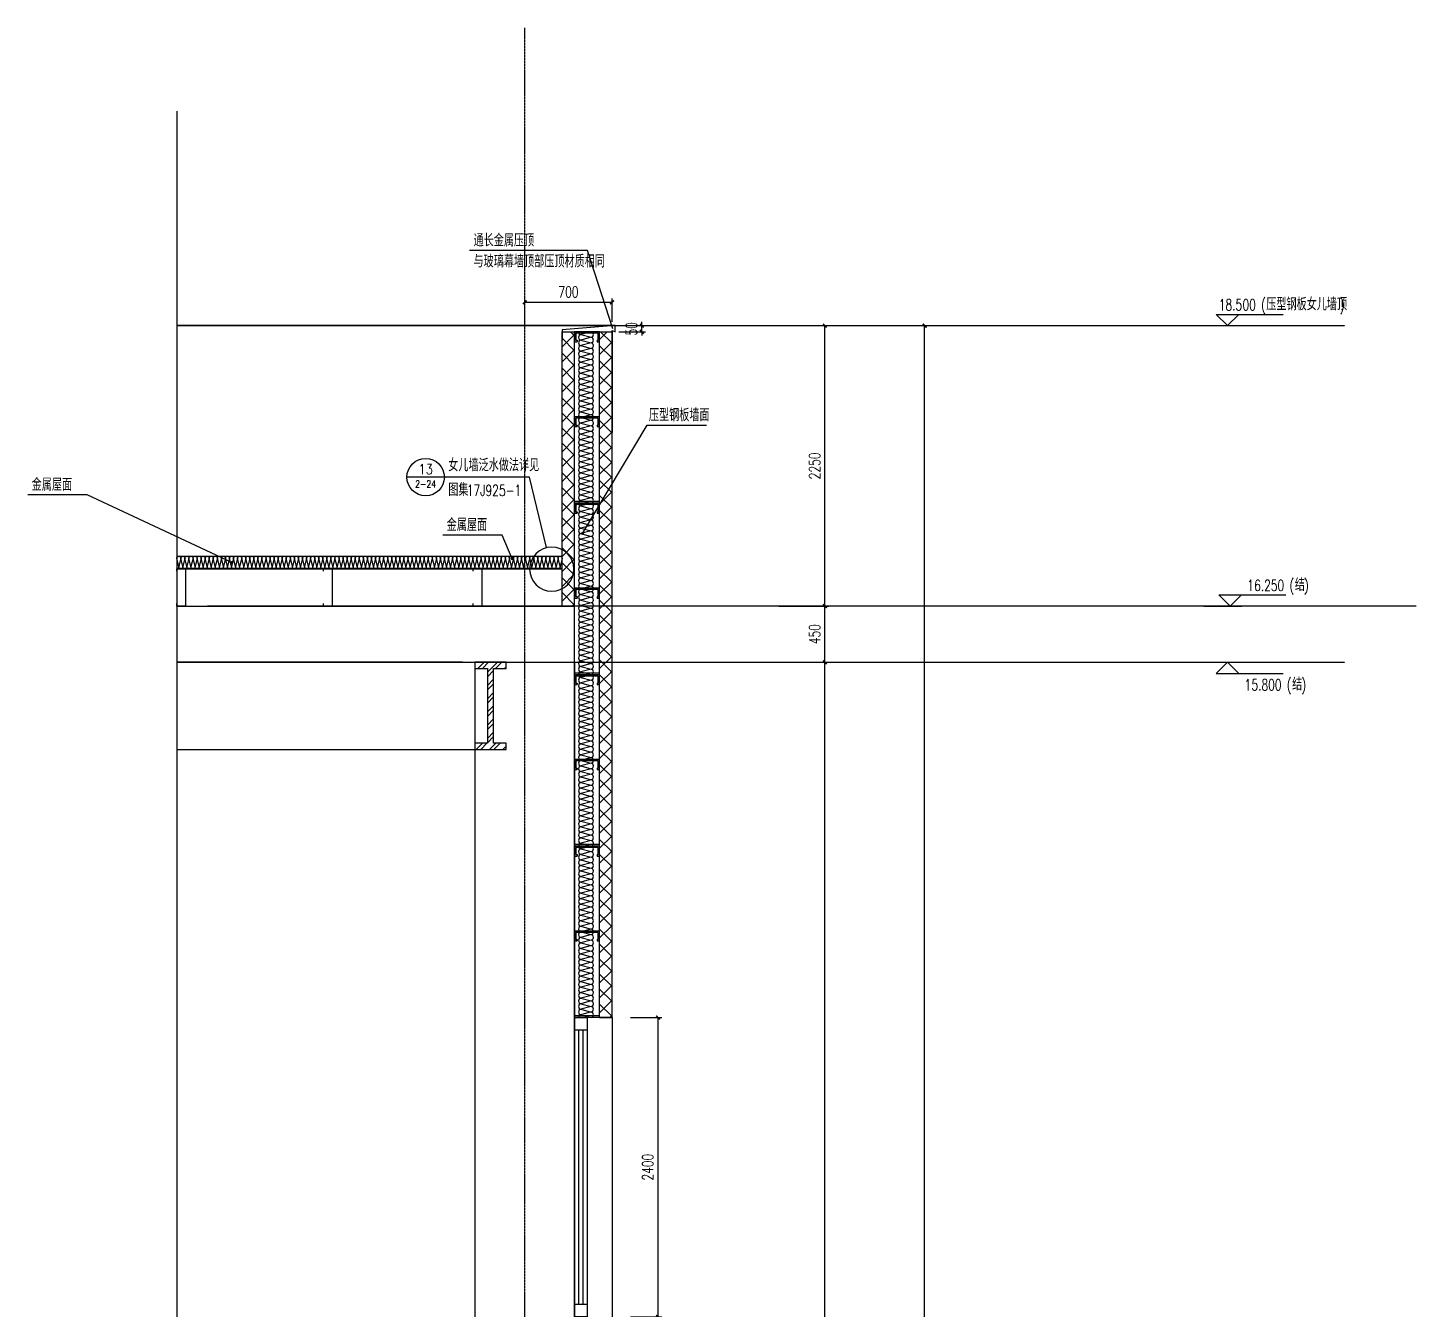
# Model space of a CAD drawing. Extents: x -1899985 to 1774885, y 556286 to 2175695.
# Drawn here: x -463080 to -451946, y 578868 to 589146 of the extents above; entities that cross this region are included whole.
import ezdxf
from ezdxf.enums import TextEntityAlignment as Align

# ---------------------------------------------------------------- set-up
doc = ezdxf.new("R2010")
doc.units = 0
doc.header["$LTSCALE"] = 10
doc.header["$MEASUREMENT"] = 0
doc.linetypes.add('20剖面图$0$__DASH', pattern=[0.35, 0.25, -0.1])
doc.linetypes.add('20剖面图$0$DOTE', pattern=[2.42, 2, -0.2, 0.02, -0.2])
doc.layers.get('Defpoints').update_dxf_attribs({"color": 210})
for name, color, linetype in [('20剖面图$0$A-AXIS-D', 1, 'Continuous'), ('20剖面图$0$A-AXIS-DOTE', 14, '20剖面图$0$DOTE'), ('20剖面图$0$A-AXIS-DP', 126, 'Continuous'), ('20剖面图$0$A-AXIS-SYMB', 3, 'Continuous'), ('20剖面图$0$A-HATCH-2', 251, 'Continuous'), ('20剖面图$0$A-LIN-V', 9, 'Continuous'), ('20剖面图$0$A-WINDOW', 140, 'Continuous'), ('20剖面图$0$AS-COLN', 6, 'Continuous'), ('20剖面图$0$AS-WALL', 40, 'Continuous'), ('20剖面图$0$COLUMN', 9, 'Continuous'), ('20剖面图$0$DIM_ELEV', 3, 'Continuous'), ('20剖面图$0$DIM_SYMB', 3, 'Continuous'), ('20剖面图$0$PUB_HATCH', 8, 'Continuous'), ('20剖面图$0$PUB_TEXT', 7, 'Continuous'), ('20剖面图$0$建-墙-填充', 8, 'Continuous'), ('20剖面图$0$建-柱-钢', 9, 'Continuous'), ('A-AXIS-DP', 126, 'Continuous'), ('A-LIN-V', 9, 'Continuous'), ('DIM_SYMB', 3, 'Continuous'), ('PUB_TEXT', 7, 'Continuous')]:
    doc.layers.add(name, color=color, linetype=linetype)
doc.styles.add('20剖面图$0$_TCH_DIM', font='SIMPLEX', dxfattribs={"bigfont": 'GBCBIG'})
doc.styles.add('20剖面图$0$_TCH_DIM_T3', font='SIMPLEX', dxfattribs={"width": 0.705882, "bigfont": 'GBCBIG'})
doc.styles.add('_TCH_DIM', font='SIMPLEX', dxfattribs={"bigfont": 'GBCBIG'})
doc.styles.add('_TCH_DIM_T3', font='SIMPLEX', dxfattribs={"width": 0.705882, "bigfont": 'GBCBIG'})
doc.dimstyles.new('20剖面图$0$_TCH_ARCH&&30', dxfattribs={"dimtxt": 89.25, "dimasz": 30, "dimexe": 30, "dimexo": 30, "dimgap": 37.875, "dimtad": 1, "dimdec": 0, "dimzin": 0, "dimdsep": 46, "dimtxsty": '20剖面图$0$_TCH_DIM_T3', "dimblk": '20剖面图$0$_ArchTick', "dimcen": 0.09, "dimclrt": 7, "dimazin": 2, "dimtfac": 1, "dimtdec": 0, "dimtix": 1, "dimtmove": 2, "dimatfit": 3, "dimfxl": 1, "dimtolj": 1, "dimtzin": 0, "dimarcsym": 0})
doc.dimstyles.new('_TCH_ARCH&&30', dxfattribs={"dimtxt": 89.25, "dimasz": 30, "dimexe": 30, "dimexo": 30, "dimgap": 37.875, "dimtad": 1, "dimdec": 0, "dimzin": 0, "dimdsep": 46, "dimtxsty": '_TCH_DIM_T3', "dimblk": 'ARCHTICK', "dimcen": 0.09, "dimclrt": 7, "dimazin": 2, "dimtfac": 1, "dimtdec": 0, "dimtix": 1, "dimtmove": 2, "dimatfit": 3, "dimfxl": 1, "dimtolj": 1, "dimtzin": 0, "dimarcsym": 0})
pattern_1 = [(45, (60, 0), (-60.000061, 60.000061), []), (135, (60, 0), (-60.000061, -60.000061), [])]

# ---------------------------------------------------------------- blocks, each defined once
blk = doc.blocks.new('20剖面图$0$_ArchTick')
at = {"color": 0, "linetype": 'ByBlock', "const_width": 0.4}
blk.add_lwpolyline([(-0.5, -0.5), (0.5, 0.5)], dxfattribs=at)
blk = doc.blocks.new('*D425')
at = {"layer": '20剖面图$0$A-AXIS-D', "color": 0, "lineweight": -2, "transparency": 16777216}
for p, q in [((-456258, 586757), (-455858, 586757)), ((-455888, 567957), (-455888, 586757)), ((-456258, 567957), (-455858, 567957))]:
    blk.add_line(p, q, dxfattribs=at)
at = {"layer": 'Defpoints', "color": 0, "transparency": 16777216}
for p in [(-456288, 586757), (-455888, 586757), (-456288, 567957)]:
    blk.add_point(p, dxfattribs=at)
at = {"layer": '20剖面图$0$A-AXIS-D', "color": 0, "lineweight": -2, "transparency": 16777216, "xscale": 30, "yscale": 30, "zscale": 30}
for p, rotation in [((-455888, 586757), 90), ((-455888, 567957), 270)]:
    blk.add_blockref('20剖面图$0$_ArchTick', p, dxfattribs=dict(at, rotation=rotation))
at = {"layer": '20剖面图$0$A-AXIS-D', "color": 7, "transparency": 16777216, "insert": (-455970, 577357), "char_height": 89.2, "attachment_point": 5, "rotation": 90, "style": '20剖面图$0$_TCH_DIM_T3'}
blk.add_mtext('\\A1;18800', dxfattribs=at)
blk = doc.blocks.new('*D427')
at = {"layer": '20剖面图$0$A-AXIS-D', "color": 0, "lineweight": -2, "transparency": 16777216}
for p, q in [((-457058, 584057), (-456658, 584057)), ((-456688, 568257), (-456688, 584057)), ((-457058, 568257), (-456658, 568257))]:
    blk.add_line(p, q, dxfattribs=at)
at = {"layer": 'Defpoints', "color": 0, "transparency": 16777216}
for p in [(-457088, 584057), (-456688, 584057), (-457088, 568257)]:
    blk.add_point(p, dxfattribs=at)
at = {"layer": '20剖面图$0$A-AXIS-D', "color": 0, "lineweight": -2, "transparency": 16777216, "xscale": 30, "yscale": 30, "zscale": 30}
for p, rotation in [((-456688, 584057), 90), ((-456688, 568257), 270)]:
    blk.add_blockref('20剖面图$0$_ArchTick', p, dxfattribs=dict(at, rotation=rotation))
at = {"layer": '20剖面图$0$A-AXIS-D', "color": 7, "transparency": 16777216, "insert": (-456770, 576157), "char_height": 89.2, "attachment_point": 5, "rotation": 90, "style": '20剖面图$0$_TCH_DIM_T3'}
blk.add_mtext('\\A1;15800', dxfattribs=at)
blk = doc.blocks.new('*D428')
at = {"layer": '20剖面图$0$A-AXIS-D', "color": 0, "lineweight": -2, "transparency": 16777216}
for p, q in [((-457058, 584507), (-456658, 584507)), ((-456688, 584057), (-456688, 584507)), ((-457058, 584057), (-456658, 584057))]:
    blk.add_line(p, q, dxfattribs=at)
at = {"layer": 'Defpoints', "color": 0, "transparency": 16777216}
for p in [(-457088, 584507), (-456688, 584507), (-457088, 584057)]:
    blk.add_point(p, dxfattribs=at)
at = {"layer": '20剖面图$0$A-AXIS-D', "color": 0, "lineweight": -2, "transparency": 16777216, "xscale": 30, "yscale": 30, "zscale": 30}
for p, rotation in [((-456688, 584507), 90), ((-456688, 584057), 270)]:
    blk.add_blockref('20剖面图$0$_ArchTick', p, dxfattribs=dict(at, rotation=rotation))
at = {"layer": '20剖面图$0$A-AXIS-D', "color": 7, "transparency": 16777216, "insert": (-456770, 584282), "char_height": 89.2, "attachment_point": 5, "rotation": 90, "style": '20剖面图$0$_TCH_DIM_T3'}
blk.add_mtext('\\A1;450', dxfattribs=at)
blk = doc.blocks.new('*D429')
at = {"layer": '20剖面图$0$A-AXIS-D', "color": 0, "lineweight": -2, "transparency": 16777216}
for p, q in [((-457058, 586757), (-456658, 586757)), ((-456688, 584507), (-456688, 586757)), ((-457058, 584507), (-456658, 584507))]:
    blk.add_line(p, q, dxfattribs=at)
at = {"layer": 'Defpoints', "color": 0, "transparency": 16777216}
for p in [(-457088, 586757), (-456688, 586757), (-457088, 584507)]:
    blk.add_point(p, dxfattribs=at)
at = {"layer": '20剖面图$0$A-AXIS-D', "color": 0, "lineweight": -2, "transparency": 16777216, "xscale": 30, "yscale": 30, "zscale": 30}
for p, rotation in [((-456688, 586757), 90), ((-456688, 584507), 270)]:
    blk.add_blockref('20剖面图$0$_ArchTick', p, dxfattribs=dict(at, rotation=rotation))
at = {"layer": '20剖面图$0$A-AXIS-D', "color": 7, "transparency": 16777216, "insert": (-456770, 585632), "char_height": 89.2, "attachment_point": 5, "rotation": 90, "style": '20剖面图$0$_TCH_DIM_T3'}
blk.add_mtext('\\A1;2250', dxfattribs=at)
blk = doc.blocks.new('*D430')
at = {"layer": '20剖面图$0$A-AXIS-DP', "color": 0, "lineweight": -2, "transparency": 16777216}
for p, q in [((-458248, 581207), (-457996, 581207)), ((-458026, 578807), (-458026, 581207)), ((-458248, 578807), (-457996, 578807))]:
    blk.add_line(p, q, dxfattribs=at)
at = {"layer": 'Defpoints', "color": 0, "transparency": 16777216}
for p in [(-458278, 581207), (-458026, 581207), (-458278, 578807)]:
    blk.add_point(p, dxfattribs=at)
at = {"layer": '20剖面图$0$A-AXIS-DP', "color": 0, "lineweight": -2, "transparency": 16777216, "xscale": 30, "yscale": 30, "zscale": 30}
for p, rotation in [((-458026, 581207), 90), ((-458026, 578807), 270)]:
    blk.add_blockref('20剖面图$0$_ArchTick', p, dxfattribs=dict(at, rotation=rotation))
at = {"layer": '20剖面图$0$A-AXIS-DP', "color": 7, "transparency": 16777216, "insert": (-458109, 580007), "char_height": 89.2, "attachment_point": 5, "rotation": 90, "style": '20剖面图$0$_TCH_DIM_T3'}
blk.add_mtext('\\A1;2400', dxfattribs=at)
blk = doc.blocks.new('*D433')
at = {"layer": '20剖面图$0$A-AXIS-DP', "color": 0, "lineweight": -2, "transparency": 16777216}
for p, q in [((-459095, 586787), (-459095, 586974)), ((-459095, 586944), (-458395, 586944)), ((-458395, 586787), (-458395, 586974))]:
    blk.add_line(p, q, dxfattribs=at)
at = {"layer": 'Defpoints', "color": 0, "transparency": 16777216}
for p in [(-458395, 586944), (-459095, 586757), (-458395, 586757)]:
    blk.add_point(p, dxfattribs=at)
at = {"layer": '20剖面图$0$A-AXIS-DP', "color": 0, "lineweight": -2, "transparency": 16777216, "xscale": 30, "yscale": 30, "zscale": 30, "rotation": 180}
blk.add_blockref('20剖面图$0$_ArchTick', (-459095, 586944), dxfattribs=at)
at = {"layer": '20剖面图$0$A-AXIS-DP', "color": 0, "lineweight": -2, "transparency": 16777216, "xscale": 30, "yscale": 30, "zscale": 30}
blk.add_blockref('20剖面图$0$_ArchTick', (-458395, 586944), dxfattribs=at)
at = {"layer": '20剖面图$0$A-AXIS-DP', "color": 7, "transparency": 16777216, "insert": (-458745, 587027), "char_height": 89.2, "attachment_point": 5, "style": '20剖面图$0$_TCH_DIM_T3'}
blk.add_mtext('\\A1;700', dxfattribs=at)
blk = doc.blocks.new('20剖面图$0$CURVEPATTERNLIB$SYSLIB$岩棉板')
at = {"color": 0}
for p, q in [((0, -17), (12, -67)), ((12, -67), (24, -17))]:
    blk.add_line(p, q, dxfattribs=at)
for centre, start, end in [((12, -17), 0, 180), ((0, -67), 270, 0), ((24, -67), 180, 270)]:
    blk.add_arc(centre, 12, start, end, dxfattribs=at)
blk = doc.blocks.new('20剖面图$0$CURVEPATTERNLIB$SYSLIB$防水材料1')
at = {"layer": '20剖面图$0$PUB_HATCH'}
h = blk.add_hatch(dxfattribs=at)
h.set_pattern_fill('ANSI31', color=256, scale=10, angle=90, style=0)
h.set_pattern_definition([(45, (-196995.837, -685381.036), (11.22532015, -11.22532015), [])])
h.paths.add_polyline_path([(35, 0), (0, 0), (0, -100), (35, -100), (35, -90), (30, -90), (30, -95), (5, -95), (5, -5), (30, -5), (30, -10), (35, -10)])
h = blk.add_hatch(dxfattribs=at)
h.set_pattern_fill('ANSI31', color=256, scale=10, angle=90, style=0)
h.set_pattern_definition([(45, (-196695.837, -685381.036), (11.22532015, -11.22532015), [])])
h.paths.add_polyline_path([(335, 0), (300, 0), (300, -100), (335, -100), (335, -90), (330, -90), (330, -95), (305, -95), (305, -5), (330, -5), (330, -10), (335, -10)])
at = {"layer": '20剖面图$0$A-LIN-V', "extrusion": (-3.26108e-18, 2.41725e-31, -1)}
blk.add_line((600, 0), (600, -100), dxfattribs=at)
at = {"layer": '20剖面图$0$A-LIN-V'}
for p, q in [((30, -10), (35, -10)), ((330, -10), (335, -10)), ((30, -90), (35, -90)), ((330, -90), (335, -90))]:
    blk.add_line(p, q, dxfattribs=at)
at = {"layer": '20剖面图$0$A-LIN-V', "extrusion": (-3.26108e-18, 2.41725e-31, -1)}
for points in [[(-35, -10), (-35, 0), (0, 0), (0, -100), (-35, -100), (-35, -90)], [(-335, -10), (-335, 0), (-300, 0), (-300, -100), (-335, -100), (-335, -90)], [(-30, -10), (-30, -5), (-5, -5), (-5, -95), (-30, -95), (-30, -90)], [(-330, -10), (-330, -5), (-305, -5), (-305, -95), (-330, -95), (-330, -90)]]:
    blk.add_lwpolyline(points, dxfattribs=at)
at = {"layer": '20剖面图$0$A-LIN-V', "xscale": 0.8142221102150538, "yscale": 0.8108108108108109, "zscale": 0.8142221102150538}
for p in [(0, -20.1), (19.5, -20.1), (39.1, -20.1), (58.6, -20.1), (78.2, -20.1), (97.7, -20.1), (117.2, -20.1), (136.8, -20.1), (156.3, -20.1), (175.9, -20.1), (195.4, -20.1), (215, -20.1), (234.5, -20.1), (254, -20.1), (273.6, -20.1), (293.1, -20.1), (312.7, -20.1), (332.2, -20.1), (351.7, -20.1), (371.3, -20.1), (390.8, -20.1), (410.4, -20.1), (429.9, -20.1), (449.5, -20.1), (469, -20.1), (488.5, -20.1), (508.1, -20.1), (527.6, -20.1), (547.2, -20.1), (566.7, -20.1), (586.2, -20.1)]:
    blk.add_blockref('20剖面图$0$CURVEPATTERNLIB$SYSLIB$岩棉板', p, dxfattribs=at)
blk = doc.blocks.new('_ArchTick')
at = {"color": 0, "linetype": 'ByBlock', "const_width": 0.4}
blk.add_lwpolyline([(-0.5, -0.5), (0.5, 0.5)], dxfattribs=at)
blk = doc.blocks.new('*D102')
at = {"layer": 'A-AXIS-DP', "color": 0, "lineweight": -2, "transparency": 16777216}
for p, q in [((-458156, 586757), (-458156, 586787)), ((-458341, 586757), (-458126, 586757)), ((-458341, 586707), (-458126, 586707)), ((-458156, 586707), (-458156, 586757)), ((-458156, 586707), (-458156, 586677))]:
    blk.add_line(p, q, dxfattribs=at)
at = {"layer": 'Defpoints', "color": 0, "transparency": 16777216}
for p in [(-458371, 586757), (-458371, 586707), (-458156, 586757)]:
    blk.add_point(p, dxfattribs=at)
at = {"layer": 'A-AXIS-DP', "color": 0, "lineweight": -2, "transparency": 16777216, "xscale": 30, "yscale": 30, "zscale": 30}
for p, rotation in [((-458156, 586757), 270), ((-458156, 586707), 90)]:
    blk.add_blockref('_ArchTick', p, dxfattribs=dict(at, rotation=rotation))
at = {"layer": 'A-AXIS-DP', "color": 7, "transparency": 16777216, "insert": (-458239, 586732), "char_height": 89.2, "attachment_point": 5, "rotation": 90, "style": '_TCH_DIM_T3'}
blk.add_mtext('\\A1;50', dxfattribs=at)
blk = doc.blocks.new('20剖面图')
at = {"layer": '20剖面图$0$PUB_HATCH'}
h = blk.add_hatch(dxfattribs=at)
h.set_pattern_fill('多孔材料', color=256, scale=30, style=0)
h.set_pattern_definition(pattern_1)
h.paths.add_polyline_path([(-458695.2, 584507.5), (-458695.2, 586707.5), (-458795.2, 586707.5), (-458795.2, 584507.5)])
h = blk.add_hatch(dxfattribs=at)
h.set_pattern_fill('多孔材料', color=256, scale=30, style=0)
h.set_pattern_definition(pattern_1)
h.paths.add_polyline_path([(-458395.2, 581207.5), (-458395.2, 586707.5), (-458495.2, 586707.5), (-458495.2, 581207.5)])
at = {"layer": '20剖面图$0$建-墙-填充'}
h = blk.add_hatch(dxfattribs=at)
h.set_pattern_fill('金属', color=256, scale=30, style=0)
h.set_pattern_definition([(45, (0, 0), (-53.0330086, 53.0330086), []), (45, (35.355, 0), (-53.0330086, 53.0330086), [])])
h.paths.add_polyline_path([(-459245, 584057.5), (-459495, 584057.5), (-459495, 584007.5), (-459395, 584007.5), (-459395, 583407.5), (-459495, 583407.5), (-459495, 583357.5), (-459245, 583357.5), (-459245, 583407.5), (-459345, 583407.5), (-459345, 584007.5), (-459245, 584007.5)])
at = {"layer": '20剖面图$0$A-AXIS-DOTE'}
blk.add_line((-459095, 565580.6), (-459095, 589146), dxfattribs=at)
at = {"layer": '20剖面图$0$A-AXIS-DOTE', "linetype": '20剖面图$0$__DASH', "ltscale": 2}
for p, q in [((-461885.4, 586757.5), (-452517.7, 586757.5)), ((-451945.9, 584507.5), (-461638, 584507.5)), ((-461885.4, 584057.5), (-452517.7, 584057.5))]:
    blk.add_line(p, q, dxfattribs=at)
at = {"layer": '20剖面图$0$A-AXIS-SYMB'}
for p, q in [((-459739.7, 585541.8), (-460039.7, 585541.8)), ((-459057.9, 585541.8), (-459739.7, 585541.8)), ((-458920.4, 584976.2), (-459057.9, 585541.8))]:
    blk.add_line(p, q, dxfattribs=at)
blk.add_lwpolyline([(-458701.5, 584804.1, 1), (-459055.6, 584804.1, 1)], format="xyb", close=True, dxfattribs=at)
blk.add_circle((-459889.7, 585541.8), 150, dxfattribs=at)
at = {"layer": '20剖面图$0$A-LIN-V'}
for p, q in [((-458371.1, 586757.5), (-461885.4, 586757.5)), ((-458695.2, 570657.5), (-458695.2, 586707.5)), ((-458395.2, 586718.8), (-458395.2, 585899.5)), ((-461885.4, 584507.5), (-458695.2, 584507.5)), ((-459595, 584057.5), (-461885.4, 584057.5)), ((-459595, 584057.5), (-458695.2, 584057.5)), ((-459495, 584057.5), (-459495, 568257.5)), ((-458695, 584057.5), (-458695, 568257.5)), ((-461885.4, 583357.5), (-459495, 583357.5))]:
    blk.add_line(p, q, dxfattribs=at)
for points in [[(-459245, 586757.5), (-458601.5, 586757.5)], [(-458795.2, 586707.5), (-458395.2, 586707.5)], [(-461885.4, 584787.5), (-461885.4, 584807.5), (-461815.4, 584807.5), (-461815.4, 584507.5), (-461885.4, 584507.5), (-461885.4, 584527.5)], [(-460708.2, 584787.5), (-460708.2, 584807.5), (-460638.2, 584807.5), (-460638.2, 584507.5), (-460708.2, 584507.5), (-460708.2, 584527.5)], [(-459508.2, 584787.5), (-459508.2, 584807.5), (-459438.2, 584807.5), (-459438.2, 584507.5), (-459508.2, 584507.5), (-459508.2, 584527.5)]]:
    blk.add_lwpolyline(points, dxfattribs=at)
at = {"layer": '20剖面图$0$A-WINDOW'}
for points in [[(-458595.2, 581207.5), (-458595.2, 581207.5), (-458595.2, 581107.5), (-458695.2, 581107.5), (-458695.2, 581207.5), (-458595.2, 581207.5)], [(-458630.2, 581107.5), (-458630.2, 578907.5)], [(-458595.2, 581107.5), (-458595.2, 578907.5)], [(-458595.2, 578907.5), (-458595.2, 578907.5), (-458595.2, 578807.5), (-458695.2, 578807.5), (-458695.2, 578907.5), (-458595.2, 578907.5)]]:
    blk.add_lwpolyline(points, dxfattribs=at)
at = {"layer": '20剖面图$0$A-WINDOW', "elevation": 0}
for points in [[(-458695.2, 578907.5), (-458695.2, 581107.5)], [(-458660.2, 578907.5), (-458660.2, 581107.5)]]:
    blk.add_lwpolyline(points, dxfattribs=at)
at = {"layer": '20剖面图$0$AS-COLN'}
for p, q in [((-461885.4, 584907.5), (-458795.2, 584907.5)), ((-461885.4, 584807.5), (-458795.2, 584807.5))]:
    blk.add_line(p, q, dxfattribs=at)
at = {"layer": '20剖面图$0$AS-WALL'}
for p, q in [((-458795.2, 584507.5), (-458795.2, 586707.5)), ((-458795.2, 586707.5), (-458695.2, 586707.5)), ((-458695.2, 584507.5), (-458695.2, 586707.5)), ((-458495.2, 581207.5), (-458495.2, 586707.5)), ((-458495.2, 586707.5), (-458395.2, 586707.5)), ((-458395.2, 581207.5), (-458395.2, 586707.5)), ((-458795.2, 584507.5), (-458695.2, 584507.5)), ((-458395.2, 581207.5), (-458695.2, 581207.5)), ((-458495.2, 581207.5), (-458395.2, 581207.5))]:
    blk.add_line(p, q, dxfattribs=at)
blk.add_lwpolyline([(-458395.2, 586686.2), (-458395.2, 586718.8), (-458371.1, 586707.5), (-458371.1, 586757.5), (-458795.2, 586724.3), (-458795.2, 586640)], dxfattribs=at)
at = {"layer": '20剖面图$0$COLUMN'}
blk.add_line((-458395.2, 581207.5), (-458395.2, 578807.5), dxfattribs=at)
at = {"layer": '20剖面图$0$DIM_ELEV'}
for p, q in [((-453459.5, 586757.5), (-453549.5, 586847.5)), ((-453549.5, 586847.5), (-453013.1, 586847.5)), ((-453459.5, 586757.5), (-453369.5, 586847.5)), ((-453669.5, 586757.5), (-453369.5, 586757.5)), ((-453438.2, 584507.5), (-453528.2, 584597.5)), ((-453528.2, 584597.5), (-452991.8, 584597.5)), ((-453438.2, 584507.5), (-453348.2, 584597.5)), ((-453648.2, 584507.5), (-453348.2, 584507.5)), ((-453669.5, 584057.5), (-453369.5, 584057.5)), ((-453459.5, 584057.5), (-453549.5, 583967.5)), ((-453459.5, 584057.5), (-453369.5, 583967.5)), ((-453549.5, 583967.5), (-453013.1, 583967.5))]:
    blk.add_line(p, q, dxfattribs=at)
at = {"layer": '20剖面图$0$DIM_SYMB'}
for p, q in [((-458632.1, 585090.7), (-458114.6, 585958.2)), ((-458114.6, 585958.2), (-457638.8, 585958.2)), ((-462604.5, 585400.3), (-463080.4, 585400.3)), ((-461443.1, 584857.5), (-462604.5, 585400.3)), ((-459276.6, 585077.7), (-459752.5, 585077.7)), ((-459194.8, 584887.8), (-459276.6, 585077.7))]:
    blk.add_line(p, q, dxfattribs=at)
blk.add_lwpolyline([(-461885.4, 588475.8), (-461885.4, 577203.5), (-461822.4, 577180.6), (-461948.4, 577158.4), (-461885.4, 577136), (-461885.4, 565863.8)], dxfattribs=at)
at = {"layer": '20剖面图$0$DIM_SYMB', "const_width": 12}
for points in [[(-458635.2, 585085.6, 1), (-458629, 585095.9, 1)], [(-459192.4, 584882.3, 1), (-459197.1, 584893.3, 1)], [(-461437.6, 584854.9, 1), (-461448.5, 584860, 1)]]:
    blk.add_lwpolyline(points, format="xyb", close=True, dxfattribs=at)
at = {"layer": '20剖面图$0$建-柱-钢'}
for p, q in [((-459245, 584057.5), (-459495, 584057.5)), ((-459495, 584057.5), (-459495, 584007.5)), ((-459495, 584007.5), (-459395, 584007.5)), ((-459395, 584007.5), (-459395, 583407.5)), ((-459345, 583407.5), (-459345, 584007.5)), ((-459345, 584007.5), (-459245, 584007.5)), ((-459245, 584007.5), (-459245, 584057.5)), ((-459395, 583407.5), (-459495, 583407.5)), ((-459495, 583407.5), (-459495, 583357.5)), ((-459495, 583357.5), (-459245, 583357.5)), ((-459245, 583407.5), (-459345, 583407.5)), ((-459245, 583357.5), (-459245, 583407.5))]:
    blk.add_line(p, q, dxfattribs=at)
at = {"layer": '20剖面图$0$A-HATCH-2'}
for name, p, xscale, yscale, zscale, rotation in [('20剖面图$0$CURVEPATTERNLIB$SYSLIB$防水材料1', (-458495.2, 586707.5), 2.269796234231585, 1.999999999990687, 1.999999999990687, 269.9999999979626), ('20剖面图$0$CURVEPATTERNLIB$SYSLIB$防水材料1', (-458495.2, 585332.5), 2.269796234231585, 1.999999999990687, 1.999999999990687, 269.9999999979626), ('20剖面图$0$CURVEPATTERNLIB$SYSLIB$岩棉板', (-461852.9, 584914.5), -1.355367460515934, 1.351351351351351, 1.351351351351351, 1.72675554995987e-11), ('20剖面图$0$CURVEPATTERNLIB$SYSLIB$岩棉板', (-461820.3, 584914.5), -1.355367460515934, 1.351351351351351, 1.351351351351351, 1.72675554995987e-11), ('20剖面图$0$CURVEPATTERNLIB$SYSLIB$岩棉板', (-461787.8, 584914.5), -1.355367460515934, 1.351351351351351, 1.351351351351351, 1.72675554995987e-11), ('20剖面图$0$CURVEPATTERNLIB$SYSLIB$岩棉板', (-461755.3, 584914.5), -1.355367460515934, 1.351351351351351, 1.351351351351351, 1.72675554995987e-11), ('20剖面图$0$CURVEPATTERNLIB$SYSLIB$岩棉板', (-461722.7, 584914.5), -1.355367460515934, 1.351351351351351, 1.351351351351351, 1.72675554995987e-11), ('20剖面图$0$CURVEPATTERNLIB$SYSLIB$岩棉板', (-461690.2, 584914.5), -1.355367460515934, 1.351351351351351, 1.351351351351351, 1.72675554995987e-11), ('20剖面图$0$CURVEPATTERNLIB$SYSLIB$岩棉板', (-461657.7, 584914.5), -1.355367460515934, 1.351351351351351, 1.351351351351351, 1.72675554995987e-11), ('20剖面图$0$CURVEPATTERNLIB$SYSLIB$岩棉板', (-461625.2, 584914.5), -1.355367460515934, 1.351351351351351, 1.351351351351351, 1.72675554995987e-11), ('20剖面图$0$CURVEPATTERNLIB$SYSLIB$岩棉板', (-461592.6, 584914.5), -1.355367460515934, 1.351351351351351, 1.351351351351351, 1.72675554995987e-11), ('20剖面图$0$CURVEPATTERNLIB$SYSLIB$岩棉板', (-461560.1, 584914.5), -1.355367460515934, 1.351351351351351, 1.351351351351351, 1.72675554995987e-11), ('20剖面图$0$CURVEPATTERNLIB$SYSLIB$岩棉板', (-461527.6, 584914.5), -1.355367460515934, 1.351351351351351, 1.351351351351351, 1.72675554995987e-11), ('20剖面图$0$CURVEPATTERNLIB$SYSLIB$岩棉板', (-461495, 584914.5), -1.355367460515934, 1.351351351351351, 1.351351351351351, 1.72675554995987e-11), ('20剖面图$0$CURVEPATTERNLIB$SYSLIB$岩棉板', (-461462.5, 584914.5), -1.355367460515934, 1.351351351351351, 1.351351351351351, 1.72675554995987e-11), ('20剖面图$0$CURVEPATTERNLIB$SYSLIB$岩棉板', (-461430, 584914.5), -1.355367460515934, 1.351351351351351, 1.351351351351351, 1.72675554995987e-11), ('20剖面图$0$CURVEPATTERNLIB$SYSLIB$岩棉板', (-461397.5, 584914.5), -1.355367460515934, 1.351351351351351, 1.351351351351351, 1.72675554995987e-11), ('20剖面图$0$CURVEPATTERNLIB$SYSLIB$岩棉板', (-461364.9, 584914.5), -1.355367460515934, 1.351351351351351, 1.351351351351351, 1.72675554995987e-11), ('20剖面图$0$CURVEPATTERNLIB$SYSLIB$岩棉板', (-461332.4, 584914.5), -1.355367460515934, 1.351351351351351, 1.351351351351351, 1.72675554995987e-11), ('20剖面图$0$CURVEPATTERNLIB$SYSLIB$岩棉板', (-461299.9, 584914.5), -1.355367460515934, 1.351351351351351, 1.351351351351351, 1.72675554995987e-11), ('20剖面图$0$CURVEPATTERNLIB$SYSLIB$岩棉板', (-461267.3, 584914.5), -1.355367460515934, 1.351351351351351, 1.351351351351351, 1.72675554995987e-11), ('20剖面图$0$CURVEPATTERNLIB$SYSLIB$岩棉板', (-461234.8, 584914.5), -1.355367460515934, 1.351351351351351, 1.351351351351351, 1.72675554995987e-11), ('20剖面图$0$CURVEPATTERNLIB$SYSLIB$岩棉板', (-461202.3, 584914.5), -1.355367460515934, 1.351351351351351, 1.351351351351351, 1.72675554995987e-11), ('20剖面图$0$CURVEPATTERNLIB$SYSLIB$岩棉板', (-461169.8, 584914.5), -1.355367460515934, 1.351351351351351, 1.351351351351351, 1.72675554995987e-11), ('20剖面图$0$CURVEPATTERNLIB$SYSLIB$岩棉板', (-461137.2, 584914.5), -1.355367460515934, 1.351351351351351, 1.351351351351351, 1.72675554995987e-11), ('20剖面图$0$CURVEPATTERNLIB$SYSLIB$岩棉板', (-461104.7, 584914.5), -1.355367460515934, 1.351351351351351, 1.351351351351351, 1.72675554995987e-11), ('20剖面图$0$CURVEPATTERNLIB$SYSLIB$岩棉板', (-461072.2, 584914.5), -1.355367460515934, 1.351351351351351, 1.351351351351351, 1.72675554995987e-11), ('20剖面图$0$CURVEPATTERNLIB$SYSLIB$岩棉板', (-461039.6, 584914.5), -1.355367460515934, 1.351351351351351, 1.351351351351351, 1.72675554995987e-11), ('20剖面图$0$CURVEPATTERNLIB$SYSLIB$岩棉板', (-461007.1, 584914.5), -1.355367460515934, 1.351351351351351, 1.351351351351351, 1.72675554995987e-11), ('20剖面图$0$CURVEPATTERNLIB$SYSLIB$岩棉板', (-460974.6, 584914.5), -1.355367460515934, 1.351351351351351, 1.351351351351351, 1.72675554995987e-11), ('20剖面图$0$CURVEPATTERNLIB$SYSLIB$岩棉板', (-460942.1, 584914.5), -1.355367460515934, 1.351351351351351, 1.351351351351351, 1.72675554995987e-11), ('20剖面图$0$CURVEPATTERNLIB$SYSLIB$岩棉板', (-460909.5, 584914.5), -1.355367460515934, 1.351351351351351, 1.351351351351351, 1.72675554995987e-11), ('20剖面图$0$CURVEPATTERNLIB$SYSLIB$岩棉板', (-460877, 584914.5), -1.355367460515934, 1.351351351351351, 1.351351351351351, 1.72675554995987e-11), ('20剖面图$0$CURVEPATTERNLIB$SYSLIB$岩棉板', (-460844.5, 584914.5), -1.355367460515934, 1.351351351351351, 1.351351351351351, 1.72675554995987e-11), ('20剖面图$0$CURVEPATTERNLIB$SYSLIB$岩棉板', (-460811.9, 584914.5), -1.355367460515934, 1.351351351351351, 1.351351351351351, 1.72675554995987e-11), ('20剖面图$0$CURVEPATTERNLIB$SYSLIB$岩棉板', (-460779.4, 584914.5), -1.355367460515934, 1.351351351351351, 1.351351351351351, 1.72675554995987e-11), ('20剖面图$0$CURVEPATTERNLIB$SYSLIB$岩棉板', (-460746.9, 584914.5), -1.355367460515934, 1.351351351351351, 1.351351351351351, 1.72675554995987e-11), ('20剖面图$0$CURVEPATTERNLIB$SYSLIB$岩棉板', (-460714.4, 584914.5), -1.355367460515934, 1.351351351351351, 1.351351351351351, 1.72675554995987e-11), ('20剖面图$0$CURVEPATTERNLIB$SYSLIB$岩棉板', (-460681.8, 584914.5), -1.355367460515934, 1.351351351351351, 1.351351351351351, 1.72675554995987e-11), ('20剖面图$0$CURVEPATTERNLIB$SYSLIB$岩棉板', (-460649.3, 584914.5), -1.355367460515934, 1.351351351351351, 1.351351351351351, 1.72675554995987e-11), ('20剖面图$0$CURVEPATTERNLIB$SYSLIB$岩棉板', (-460616.8, 584914.5), -1.355367460515934, 1.351351351351351, 1.351351351351351, 1.72675554995987e-11), ('20剖面图$0$CURVEPATTERNLIB$SYSLIB$岩棉板', (-460584.2, 584914.5), -1.355367460515934, 1.351351351351351, 1.351351351351351, 1.72675554995987e-11), ('20剖面图$0$CURVEPATTERNLIB$SYSLIB$岩棉板', (-460551.7, 584914.5), -1.355367460515934, 1.351351351351351, 1.351351351351351, 1.72675554995987e-11), ('20剖面图$0$CURVEPATTERNLIB$SYSLIB$岩棉板', (-460519.2, 584914.5), -1.355367460515934, 1.351351351351351, 1.351351351351351, 1.72675554995987e-11), ('20剖面图$0$CURVEPATTERNLIB$SYSLIB$岩棉板', (-460486.7, 584914.5), -1.355367460515934, 1.351351351351351, 1.351351351351351, 1.72675554995987e-11), ('20剖面图$0$CURVEPATTERNLIB$SYSLIB$岩棉板', (-460454.1, 584914.5), -1.355367460515934, 1.351351351351351, 1.351351351351351, 1.72675554995987e-11), ('20剖面图$0$CURVEPATTERNLIB$SYSLIB$岩棉板', (-460421.6, 584914.5), -1.355367460515934, 1.351351351351351, 1.351351351351351, 1.72675554995987e-11), ('20剖面图$0$CURVEPATTERNLIB$SYSLIB$岩棉板', (-460389.1, 584914.5), -1.355367460515934, 1.351351351351351, 1.351351351351351, 1.72675554995987e-11), ('20剖面图$0$CURVEPATTERNLIB$SYSLIB$岩棉板', (-460356.5, 584914.5), -1.355367460515934, 1.351351351351351, 1.351351351351351, 1.72675554995987e-11), ('20剖面图$0$CURVEPATTERNLIB$SYSLIB$岩棉板', (-460324, 584914.5), -1.355367460515934, 1.351351351351351, 1.351351351351351, 1.72675554995987e-11), ('20剖面图$0$CURVEPATTERNLIB$SYSLIB$岩棉板', (-460291.5, 584914.5), -1.355367460515934, 1.351351351351351, 1.351351351351351, 1.72675554995987e-11), ('20剖面图$0$CURVEPATTERNLIB$SYSLIB$岩棉板', (-460258.9, 584914.5), -1.355367460515934, 1.351351351351351, 1.351351351351351, 1.72675554995987e-11), ('20剖面图$0$CURVEPATTERNLIB$SYSLIB$岩棉板', (-460226.4, 584914.5), -1.355367460515934, 1.351351351351351, 1.351351351351351, 1.72675554995987e-11), ('20剖面图$0$CURVEPATTERNLIB$SYSLIB$岩棉板', (-460193.9, 584914.5), -1.355367460515934, 1.351351351351351, 1.351351351351351, 1.72675554995987e-11), ('20剖面图$0$CURVEPATTERNLIB$SYSLIB$岩棉板', (-460161.4, 584914.5), -1.355367460515934, 1.351351351351351, 1.351351351351351, 1.72675554995987e-11), ('20剖面图$0$CURVEPATTERNLIB$SYSLIB$岩棉板', (-460128.8, 584914.5), -1.355367460515934, 1.351351351351351, 1.351351351351351, 1.72675554995987e-11), ('20剖面图$0$CURVEPATTERNLIB$SYSLIB$岩棉板', (-460096.3, 584914.5), -1.355367460515934, 1.351351351351351, 1.351351351351351, 1.72675554995987e-11), ('20剖面图$0$CURVEPATTERNLIB$SYSLIB$岩棉板', (-460063.8, 584914.5), -1.355367460515934, 1.351351351351351, 1.351351351351351, 1.72675554995987e-11), ('20剖面图$0$CURVEPATTERNLIB$SYSLIB$岩棉板', (-460031.2, 584914.5), -1.355367460515934, 1.351351351351351, 1.351351351351351, 1.72675554995987e-11), ('20剖面图$0$CURVEPATTERNLIB$SYSLIB$岩棉板', (-459998.7, 584914.5), -1.355367460515934, 1.351351351351351, 1.351351351351351, 1.72675554995987e-11), ('20剖面图$0$CURVEPATTERNLIB$SYSLIB$岩棉板', (-459966.2, 584914.5), -1.355367460515934, 1.351351351351351, 1.351351351351351, 1.72675554995987e-11), ('20剖面图$0$CURVEPATTERNLIB$SYSLIB$岩棉板', (-459933.7, 584914.5), -1.355367460515934, 1.351351351351351, 1.351351351351351, 1.72675554995987e-11), ('20剖面图$0$CURVEPATTERNLIB$SYSLIB$岩棉板', (-459901.1, 584914.5), -1.355367460515934, 1.351351351351351, 1.351351351351351, 1.72675554995987e-11), ('20剖面图$0$CURVEPATTERNLIB$SYSLIB$岩棉板', (-459868.6, 584914.5), -1.355367460515934, 1.351351351351351, 1.351351351351351, 1.72675554995987e-11), ('20剖面图$0$CURVEPATTERNLIB$SYSLIB$岩棉板', (-459836.1, 584914.5), -1.355367460515934, 1.351351351351351, 1.351351351351351, 1.72675554995987e-11), ('20剖面图$0$CURVEPATTERNLIB$SYSLIB$岩棉板', (-459803.5, 584914.5), -1.355367460515934, 1.351351351351351, 1.351351351351351, 1.72675554995987e-11), ('20剖面图$0$CURVEPATTERNLIB$SYSLIB$岩棉板', (-459771, 584914.5), -1.355367460515934, 1.351351351351351, 1.351351351351351, 1.72675554995987e-11), ('20剖面图$0$CURVEPATTERNLIB$SYSLIB$岩棉板', (-459738.5, 584914.5), -1.355367460515934, 1.351351351351351, 1.351351351351351, 1.72675554995987e-11), ('20剖面图$0$CURVEPATTERNLIB$SYSLIB$岩棉板', (-459706, 584914.5), -1.355367460515934, 1.351351351351351, 1.351351351351351, 1.72675554995987e-11), ('20剖面图$0$CURVEPATTERNLIB$SYSLIB$岩棉板', (-459673.4, 584914.5), -1.355367460515934, 1.351351351351351, 1.351351351351351, 1.72675554995987e-11), ('20剖面图$0$CURVEPATTERNLIB$SYSLIB$岩棉板', (-459640.9, 584914.5), -1.355367460515934, 1.351351351351351, 1.351351351351351, 1.72675554995987e-11), ('20剖面图$0$CURVEPATTERNLIB$SYSLIB$岩棉板', (-459608.4, 584914.5), -1.355367460515934, 1.351351351351351, 1.351351351351351, 1.72675554995987e-11), ('20剖面图$0$CURVEPATTERNLIB$SYSLIB$岩棉板', (-459575.8, 584914.5), -1.355367460515934, 1.351351351351351, 1.351351351351351, 1.72675554995987e-11), ('20剖面图$0$CURVEPATTERNLIB$SYSLIB$岩棉板', (-459543.3, 584914.5), -1.355367460515934, 1.351351351351351, 1.351351351351351, 1.72675554995987e-11), ('20剖面图$0$CURVEPATTERNLIB$SYSLIB$岩棉板', (-459510.8, 584914.5), -1.355367460515934, 1.351351351351351, 1.351351351351351, 1.72675554995987e-11), ('20剖面图$0$CURVEPATTERNLIB$SYSLIB$岩棉板', (-459478.3, 584914.5), -1.355367460515934, 1.351351351351351, 1.351351351351351, 1.72675554995987e-11), ('20剖面图$0$CURVEPATTERNLIB$SYSLIB$岩棉板', (-459445.7, 584914.5), -1.355367460515934, 1.351351351351351, 1.351351351351351, 1.72675554995987e-11), ('20剖面图$0$CURVEPATTERNLIB$SYSLIB$岩棉板', (-459413.2, 584914.5), -1.355367460515934, 1.351351351351351, 1.351351351351351, 1.72675554995987e-11), ('20剖面图$0$CURVEPATTERNLIB$SYSLIB$岩棉板', (-459380.7, 584914.5), -1.355367460515934, 1.351351351351351, 1.351351351351351, 1.72675554995987e-11), ('20剖面图$0$CURVEPATTERNLIB$SYSLIB$岩棉板', (-459348.1, 584914.5), -1.355367460515934, 1.351351351351351, 1.351351351351351, 1.72675554995987e-11), ('20剖面图$0$CURVEPATTERNLIB$SYSLIB$岩棉板', (-459315.6, 584914.5), -1.355367460515934, 1.351351351351351, 1.351351351351351, 1.72675554995987e-11), ('20剖面图$0$CURVEPATTERNLIB$SYSLIB$岩棉板', (-459283.1, 584914.5), -1.355367460515934, 1.351351351351351, 1.351351351351351, 1.72675554995987e-11), ('20剖面图$0$CURVEPATTERNLIB$SYSLIB$岩棉板', (-459250.6, 584914.5), -1.355367460515934, 1.351351351351351, 1.351351351351351, 1.72675554995987e-11), ('20剖面图$0$CURVEPATTERNLIB$SYSLIB$岩棉板', (-459218, 584914.5), -1.355367460515934, 1.351351351351351, 1.351351351351351, 1.72675554995987e-11), ('20剖面图$0$CURVEPATTERNLIB$SYSLIB$岩棉板', (-459185.5, 584914.5), -1.355367460515934, 1.351351351351351, 1.351351351351351, 1.72675554995987e-11), ('20剖面图$0$CURVEPATTERNLIB$SYSLIB$岩棉板', (-459153, 584914.5), -1.355367460515934, 1.351351351351351, 1.351351351351351, 1.72675554995987e-11), ('20剖面图$0$CURVEPATTERNLIB$SYSLIB$岩棉板', (-459120.4, 584914.5), -1.355367460515934, 1.351351351351351, 1.351351351351351, 1.72675554995987e-11), ('20剖面图$0$CURVEPATTERNLIB$SYSLIB$岩棉板', (-459087.9, 584914.5), -1.355367460515934, 1.351351351351351, 1.351351351351351, 1.72675554995987e-11), ('20剖面图$0$CURVEPATTERNLIB$SYSLIB$岩棉板', (-459055.4, 584914.5), -1.355367460515934, 1.351351351351351, 1.351351351351351, 1.72675554995987e-11), ('20剖面图$0$CURVEPATTERNLIB$SYSLIB$岩棉板', (-459022.9, 584914.5), -1.355367460515934, 1.351351351351351, 1.351351351351351, 1.72675554995987e-11), ('20剖面图$0$CURVEPATTERNLIB$SYSLIB$岩棉板', (-458990.3, 584914.5), -1.355367460515934, 1.351351351351351, 1.351351351351351, 1.72675554995987e-11), ('20剖面图$0$CURVEPATTERNLIB$SYSLIB$岩棉板', (-458957.8, 584914.5), -1.355367460515934, 1.351351351351351, 1.351351351351351, 1.72675554995987e-11), ('20剖面图$0$CURVEPATTERNLIB$SYSLIB$岩棉板', (-458925.3, 584914.5), -1.355367460515934, 1.351351351351351, 1.351351351351351, 1.72675554995987e-11), ('20剖面图$0$CURVEPATTERNLIB$SYSLIB$岩棉板', (-458892.7, 584914.5), -1.355367460515934, 1.351351351351351, 1.351351351351351, 1.72675554995987e-11), ('20剖面图$0$CURVEPATTERNLIB$SYSLIB$岩棉板', (-458860.2, 584914.5), -1.355367460515934, 1.351351351351351, 1.351351351351351, 1.72675554995987e-11), ('20剖面图$0$CURVEPATTERNLIB$SYSLIB$岩棉板', (-458827.7, 584914.5), -1.355367460515934, 1.351351351351351, 1.351351351351351, 1.72675554995987e-11), ('20剖面图$0$CURVEPATTERNLIB$SYSLIB$岩棉板', (-458795.2, 584914.5), -1.355367460515934, 1.351351351351351, 1.351351351351351, 1.72675554995987e-11), ('20剖面图$0$CURVEPATTERNLIB$SYSLIB$防水材料1', (-458495.2, 583957.5), 2.269796234231585, 1.999999999990687, 1.999999999990687, 269.9999999979626), ('20剖面图$0$CURVEPATTERNLIB$SYSLIB$防水材料1', (-458495.2, 582582.5), 2.269796234231585, 1.999999999990687, 1.999999999990687, 269.9999999979626)]:
    blk.add_blockref(name, p, dxfattribs=dict(at, xscale=xscale, yscale=yscale, zscale=zscale, rotation=rotation))
at = {"layer": '20剖面图$0$PUB_TEXT', "style": '20剖面图$0$_TCH_DIM', "width": 0.705882}
for s, height, p in [('18.500', 89.25, (-453529.4, 586879)), ('(', 89.2, (-453190.4, 586879)), (')', 89.2, (-452558.6, 586879)), ('17J925-1', 89.25, (-459560.8, 585390.9)), ('16.250', 89.25, (-453300.8, 584629)), ('(', 89.2, (-452961.8, 584629)), (')', 89.2, (-452846.1, 584629)), ('15.800', 89.25, (-453322.1, 583831)), ('(', 89.2, (-452983.1, 583831)), (')', 89.2, (-452867.4, 583831))]:
    blk.add_text(s, height=height, dxfattribs=at).set_placement(p)
at = {"layer": '20剖面图$0$PUB_TEXT', "style": '20剖面图$0$_TCH_DIM'}
for s, height, p in [('压型钢板女儿墙顶', 101.28, (-453148.4, 586879)), ('压型钢板墙面', 101.28, (-458099.2, 585989.7)), ('女儿墙泛水做法详见', 101.28, (-459708.2, 585588)), ('金属屋面', 101.28, (-463048.9, 585431.8)), ('图集', 101.28, (-459708.2, 585390.9)), ('金属屋面', 101.28, (-459721, 585109.2)), ('结', 101.3, (-452919.8, 584629)), ('结', 101.3, (-452941.1, 583831))]:
    blk.add_text(s, height=height, dxfattribs=at).set_placement(p)
for s, height, width, p, p2 in [('13', 79.49, 1.241002, (-459947.9, 585565.3), (-459831.6, 585565.3)), ('2-24', 56.95, 1.081137, (-459974, 585458), (-459805.5, 585458))]:
    blk.add_text(s, height=height, dxfattribs=dict(at, width=width)).set_placement(p, p2, align=Align.FIT)
at = {"layer": '20剖面图$0$A-AXIS-D'}
for p1, p2, picture, middle in [((-457087.8, 584507.5), (-457087.8, 586757.5), '*D429', (-456770.3, 585632.5)), ((-456287.8, 567957.5), (-456287.8, 586757.5), '*D425', (-455970.3, 577357.5)), ((-457087.8, 584057.5), (-457087.8, 584507.5), '*D428', (-456770.3, 584282.5)), ((-457087.8, 568257.5), (-457087.8, 584057.5), '*D427', (-456770.3, 576157.5))]:
    dim = blk.add_aligned_dim(p1=p1, p2=p2, distance=-400, dimstyle='20剖面图$0$_TCH_ARCH&&30', dxfattribs=at)
    dim.commit()
    dim.dimension.update_dxf_attribs({"geometry": picture, "text_midpoint": middle})
at = {"layer": '20剖面图$0$A-AXIS-DP'}
for p1, p2, distance, picture, middle in [((-459095, 586757.5), (-458395.2, 586757.5), 186.8, '*D433', (-458745.1, 587026.7)), ((-458277.6, 578807.5), (-458277.6, 581207.5), -251.1, '*D430', (-458109, 580007.5))]:
    dim = blk.add_aligned_dim(p1=p1, p2=p2, distance=distance, dimstyle='20剖面图$0$_TCH_ARCH&&30', dxfattribs=at)
    dim.commit()
    dim.dimension.update_dxf_attribs({"geometry": picture, "text_midpoint": middle})

msp = doc.modelspace()

# ---------------------------------------------------------------- block references
at = {"layer": 'A-LIN-V'}
msp.add_blockref('20剖面图', (0, 0), dxfattribs=at)

# ---------------------------------------------------------------- next in the draw order: linework, layer by layer
at = {"layer": 'DIM_SYMB'}
for p, q in [((-458591.5, 587359.4), (-459537, 587359.4)), ((-458387.3, 586732.5), (-458591.5, 587359.4))]:
    msp.add_line(p, q, dxfattribs=at)

# ---------------------------------------------------------------- next in the draw order: texts
at = {"layer": 'PUB_TEXT', "style": '_TCH_DIM'}
for s, height, p in [('通长金属压顶', 101.28, (-459505.5, 587390.9)), ('与玻璃幕墙顶部压顶材质相同', 101.277, (-459505.5, 587222.9))]:
    msp.add_text(s, height=height, dxfattribs=at).set_placement(p)

# ---------------------------------------------------------------- next in the draw order: dimensions: what is measured, and where the dimension line sits
at = {"layer": 'A-AXIS-DP'}
dim = msp.add_aligned_dim(p1=(-458371.1, 586707.5), p2=(-458371.1, 586757.5), distance=-214.8, dimstyle='_TCH_ARCH&&30', dxfattribs=at)
dim.commit()
dim.dimension.update_dxf_attribs({"geometry": '*D102', "text_midpoint": (-458238.8, 586732.5)})

doc.saveas('drawing.dxf')
